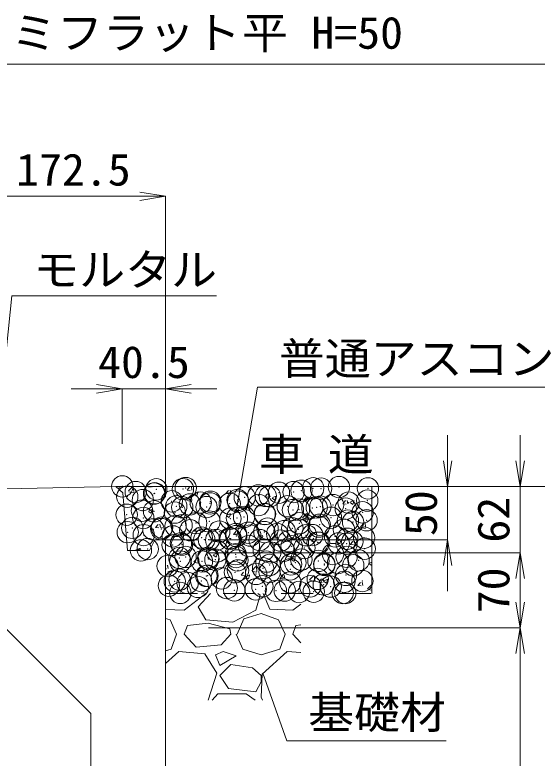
# Model space of a CAD drawing. Units: millimetres at full size. Extents: x 164402 to 209100, y 872507 to 885397.
# Drawn here: x 198243 to 198732, y 876260 to 876956 of the extents above; entities that cross this region are included whole.
import ezdxf
from ezdxf.enums import TextEntityAlignment as Align

# ---------------------------------------------------------------- set-up
doc = ezdxf.new("R2010")
doc.units = ezdxf.units.MM
doc.header["$LTSCALE"] = 40
doc.header["$PDMODE"] = 32
doc.header["$PDSIZE"] = 20
doc.linetypes.add('USER1', pattern=[1.35, 0.75, -0.6])
for name, color, linetype, lineweight in [('0_2', 7, 'Continuous', 13), ('ハッチング', 7, 'Continuous', 5), ('作業エリア', 11, 'Continuous', 13), ('寸法線', 7, 'Continuous', 13), ('本体', 2, 'Continuous', 13), ('補助線', 8, 'Continuous', 13)]:
    doc.layers.add(name, color=color, linetype=linetype, lineweight=lineweight)
doc.styles.add('ＭＳ 明朝', font='')
doc.styles.get('ＭＳ 明朝').set_extended_font_data('MS Mincho')

# ---------------------------------------------------------------- blocks, each defined once
blk = doc.blocks.new('open_arrow')
at = {"color": 0, "linetype": 'Continuous', "lineweight": -2}
blk.add_lwpolyline([(7.5, 1.25), (0, 0), (7.5, -1.25)], dxfattribs=at)

msp = doc.modelspace()

# ---------------------------------------------------------------- linework, layer by layer
at = {"layer": '0_2'}
for p, q in [((198337.56, 876514.39), (198343.56, 876514.5)), ((198343.56, 876514.5), (198577.06, 876514.5))]:
    msp.add_line(p, q, dxfattribs=at)
at = {"layer": '0_2', "linetype": 'USER1', "lineweight": 5}
for p, q in [((198384.06, 876464.5), (198577.06, 876464.5)), ((198384.06, 876414.5), (198577.06, 876414.5))]:
    msp.add_line(p, q, dxfattribs=at)
at = {"layer": 'ハッチング'}
for p, q in [((198339.36, 876512.76), (198341.55, 876513.6)), ((198340.83, 876511.44), (198341.33, 876512.93)), ((198349.46, 876510.28), (198353.41, 876514.41)), ((198354.4, 876509.63), (198353.84, 876514.46)), ((198367.67, 876514.23), (198367.9, 876514.5)), ((198367.67, 876514.22), (198370.71, 876513.95)), ((198372.31, 876514.24), (198372.26, 876514.5)), ((198404.11, 876511.04), (198406.56, 876513.96)), ((198408.74, 876511.06), (198408.16, 876514.24)), ((198349.77, 876509.61), (198354.29, 876508.91)), ((198403.67, 876501.87), (198407.63, 876506)), ((198404.11, 876511.03), (198407.15, 876510.76)), ((198408.62, 876501.22), (198408.06, 876506.05)), ((198410.71, 876507.52), (198413.24, 876505.82)), ((198411, 876508.17), (198414.56, 876509.53)), ((198413.31, 876505.79), (198414.34, 876508.86)), ((198440.55, 876507.85), (198443, 876510.77)), ((198440.55, 876507.84), (198443.58, 876507.57)), ((198445.18, 876507.87), (198444.59, 876511.05)), ((198476.99, 876504.67), (198479.43, 876507.58)), ((198481.62, 876504.68), (198481.03, 876507.86)), ((198484.01, 876504.1), (198487.57, 876505.46)), ((198403.99, 876501.2), (198408.51, 876500.5)), ((198476.98, 876504.65), (198480.02, 876504.39)), ((198483.72, 876503.45), (198486.24, 876501.75)), ((198486.32, 876501.72), (198487.35, 876504.79)), ((198513.42, 876501.48), (198515.87, 876504.4)), ((198513.42, 876501.46), (198516.46, 876501.2)), ((198518.05, 876501.49), (198517.47, 876504.68)), ((198549.86, 876498.29), (198552.31, 876501.21)), ((198554.49, 876498.3), (198553.9, 876501.49)), ((198556.72, 876499.38), (198559.25, 876497.68)), ((198557.01, 876500.03), (198560.57, 876501.4)), ((198559.32, 876497.65), (198560.35, 876500.72)), ((198368.32, 876491.78), (198371.88, 876493.15)), ((198370.63, 876489.41), (198371.66, 876492.48)), ((198457.89, 876493.47), (198461.84, 876497.59)), ((198458.2, 876492.79), (198462.72, 876492.09)), ((198462.83, 876492.81), (198462.27, 876497.64)), ((198549.86, 876498.28), (198552.89, 876498.01)), ((198368.03, 876491.14), (198370.55, 876489.43)), ((198441.03, 876487.07), (198443.56, 876485.36)), ((198441.33, 876487.71), (198444.88, 876489.08)), ((198443.63, 876485.34), (198444.66, 876488.41)), ((198512.1, 876485.06), (198516.06, 876489.18)), ((198512.42, 876484.39), (198516.94, 876483.68)), ((198514.33, 876483.65), (198517.89, 876485.01)), ((198517.05, 876484.41), (198516.49, 876489.23)), ((198374.72, 876476.02), (198377.17, 876478.94)), ((198379.36, 876476.03), (198378.77, 876479.22)), ((198514.04, 876483), (198516.57, 876481.29)), ((198516.64, 876481.27), (198517.67, 876484.34)), ((198566.32, 876476.65), (198570.28, 876480.77)), ((198571.27, 876476), (198570.7, 876480.82)), ((198374.72, 876476), (198377.76, 876475.74)), ((198398.35, 876470.68), (198400.88, 876468.98)), ((198398.64, 876471.33), (198402.2, 876472.69)), ((198400.95, 876468.95), (198401.98, 876472.02)), ((198411.16, 876472.83), (198413.61, 876475.75)), ((198411.16, 876472.82), (198414.2, 876472.55)), ((198415.79, 876472.84), (198415.2, 876476.03)), ((198447.6, 876469.64), (198450.05, 876472.56)), ((198452.23, 876469.66), (198451.64, 876472.84)), ((198566.64, 876475.98), (198571.15, 876475.28)), ((198447.6, 876469.63), (198450.63, 876469.36)), ((198471.36, 876466.61), (198473.88, 876464.91)), ((198471.65, 876467.26), (198475.21, 876468.63)), ((198473.96, 876464.89), (198474.99, 876467.95)), ((198484.03, 876466.45), (198486.48, 876469.37)), ((198484.03, 876466.44), (198487.07, 876466.17)), ((198488.67, 876466.47), (198488.08, 876469.65)), ((198520.47, 876463.27), (198521.51, 876464.5)), ((198521.51, 876464.5), (198522.92, 876466.19)), ((198524.88, 876464.5), (198524.52, 876466.47)), ((198525.1, 876463.28), (198524.88, 876464.5)), ((198544.65, 876463.19), (198548.06, 876464.5)), ((198546.96, 876460.82), (198547.99, 876463.89)), ((198548.06, 876464.5), (198548.21, 876464.56)), ((198520.47, 876463.25), (198523.51, 876462.99)), ((198544.36, 876462.55), (198546.89, 876460.84)), ((198556.91, 876460.08), (198559.36, 876463)), ((198556.91, 876460.06), (198559.94, 876459.8)), ((198561.54, 876460.09), (198560.95, 876463.28)), ((198355.96, 876454.94), (198359.52, 876456.31)), ((198358.22, 876454.5), (198360.15, 876456.51)), ((198358.92, 876454.5), (198359.3, 876455.64)), ((198360.82, 876454.5), (198360.58, 876456.56)), ((198428.67, 876450.23), (198431.2, 876448.53)), ((198428.96, 876450.88), (198432.52, 876452.24)), ((198431.27, 876448.5), (198432.3, 876451.57)), ((198410.41, 876443.98), (198414.36, 876448.1)), ((198410.72, 876443.31), (198415.24, 876442.61)), ((198415.35, 876443.33), (198414.79, 876448.15)), ((198501.68, 876446.16), (198504.21, 876444.46)), ((198501.97, 876446.81), (198505.53, 876448.17)), ((198504.28, 876444.43), (198505.31, 876447.5)), ((198574.98, 876442.74), (198577.06, 876443.54)), ((198384.06, 876440.54), (198384.22, 876440.73)), ((198384.06, 876437.59), (198384.81, 876437.53)), ((198386.4, 876437.82), (198385.82, 876441.01)), ((198386.28, 876434.49), (198389.84, 876435.86)), ((198418.21, 876434.62), (198420.66, 876437.54)), ((198422.84, 876434.63), (198422.25, 876437.82)), ((198464.62, 876435.57), (198468.58, 876439.7)), ((198469.57, 876434.92), (198469.01, 876439.75)), ((198574.68, 876442.09), (198577.06, 876440.49)), ((198385.99, 876433.85), (198388.52, 876432.14)), ((198388.59, 876432.12), (198389.62, 876435.19)), ((198418.21, 876434.6), (198421.24, 876434.34)), ((198454.64, 876431.42), (198457.68, 876431.15)), ((198454.65, 876431.43), (198457.1, 876434.35)), ((198459.28, 876431.45), (198458.69, 876434.63)), ((198458.99, 876429.78), (198461.52, 876428.07)), ((198459.29, 876430.42), (198462.84, 876431.79)), ((198461.6, 876428.05), (198462.63, 876431.12)), ((198464.94, 876434.9), (198469.46, 876434.2)), ((198491.08, 876428.24), (198493.53, 876431.16)), ((198495.71, 876428.26), (198495.13, 876431.44)), ((198518.84, 876427.16), (198522.8, 876431.29)), ((198523.79, 876426.51), (198523.22, 876431.34)), ((198491.08, 876428.23), (198494.12, 876427.96)), ((198519.16, 876426.49), (198523.67, 876425.79)), ((198527.52, 876425.06), (198529.97, 876427.97)), ((198527.52, 876425.04), (198530.56, 876424.78)), ((198532.15, 876425.07), (198531.56, 876428.25)), ((198532, 876425.71), (198534.53, 876424)), ((198532.29, 876426.35), (198535.85, 876427.72)), ((198534.6, 876423.98), (198535.63, 876427.05)), ((198563.96, 876421.87), (198566.41, 876424.79)), ((198563.96, 876421.85), (198566.99, 876421.59)), ((198568.59, 876421.88), (198568, 876425.07)), ((198573.05, 876418.76), (198577.01, 876422.88)), ((198417.81, 876414.5), (198420.16, 876415.4)), ((198573.37, 876418.08), (198577.06, 876417.51)), ((198401.41, 876398.74), (198421.81, 876414.5)), ((198414.62, 876401.78), (198426.06, 876414.5)), ((198419.87, 876414.5), (198419.94, 876414.73)), ((198472.53, 876412.96), (198468.46, 876398.74)), ((198470.3, 876414.5), (198472.53, 876412.96)), ((198475.46, 876414.5), (198481.67, 876399.75)), ((198421.73, 876389.59), (198414.62, 876401.78)), ((198503.01, 876398.74), (198510.51, 876404.54)), ((198384.06, 876399.56), (198401.41, 876398.74)), ((198468.46, 876398.74), (198447.13, 876387.56)), ((198457.29, 876390.61), (198473.54, 876395.69)), ((198473.54, 876395.69), (198489.8, 876389.59)), ((198481.67, 876399.75), (198503.01, 876398.74)), ((198384.06, 876391.14), (198388.2, 876389.59)), ((198388.2, 876389.59), (198394.3, 876376.38)), ((198447.13, 876387.56), (198421.73, 876389.59)), ((198451.19, 876376.38), (198457.29, 876390.61)), ((198489.8, 876389.59), (198495.9, 876376.38)), ((198401.41, 876376.38), (198404.46, 876384.51)), ((198423.76, 876386.54), (198404.46, 876384.51)), ((198444.08, 876381.46), (198423.76, 876386.54)), ((198445.1, 876376.38), (198444.08, 876381.46)), ((198503.01, 876376.38), (198506.06, 876384.51)), ((198510.51, 876384.98), (198506.06, 876384.51)), ((198389.22, 876362.16), (198394.3, 876376.38)), ((198412.58, 876364.19), (198401.41, 876376.38)), ((198445.1, 876376.38), (198435.95, 876366.22)), ((198450.18, 876376.38), (198456.27, 876362.16)), ((198490.82, 876362.16), (198495.9, 876376.38)), ((198510.51, 876368.19), (198503.01, 876376.38)), ((198435.95, 876366.22), (198412.58, 876364.19)), ((198384.06, 876360.64), (198389.22, 876362.16)), ((198396.33, 876360.13), (198384.06, 876348.93)), ((198420.71, 876358.1), (198396.33, 876360.13)), ((198437.98, 876360.13), (198430.87, 876357.08)), ((198450.18, 876356.06), (198437.98, 876360.13)), ((198456.27, 876362.16), (198473.54, 876357.08)), ((198473.54, 876357.08), (198490.82, 876362.16)), ((198497.93, 876360.13), (198474.56, 876338.79)), ((198510.51, 876359.08), (198497.93, 876360.13)), ((198431.89, 876339.81), (198420.71, 876358.1)), ((198430.87, 876357.08), (198434.94, 876346.92)), ((198434.94, 876346.92), (198450.18, 876356.06)), ((198445.1, 876347.94), (198434.94, 876337.78)), ((198465.42, 876344.89), (198445.1, 876347.94)), ((198423.79, 876314.49), (198431.89, 876339.81)), ((198473.54, 876337.78), (198465.42, 876344.89)), ((198474.56, 876338.79), (198473.54, 876317.46)), ((198434.94, 876337.78), (198443.06, 876325.58)), ((198468.46, 876322.54), (198473.54, 876331.68)), ((198473.54, 876331.68), (198473.54, 876337.78)), ((198443.06, 876325.58), (198468.46, 876322.54)), ((198427.49, 876314.49), (198432.9, 876320.5)), ((198432.9, 876320.5), (198459.32, 876320.5)), ((198459.32, 876320.5), (198468, 876314.49)), ((198473.54, 876317.46), (198474.79, 876314.49))]:
    msp.add_line(p, q, dxfattribs=at)
for p in [(198356.11, 876509.26), (198375.35, 876511.8), (198400.29, 876511.97), (198402.96, 876512.95), (198503.88, 876509.27), (198511.23, 876510.43), (198522.15, 876512.85), (198529.54, 876512.52), (198546.3, 876513.86), (198573.42, 876512.71), (198348.24, 876504.91), (198373.33, 876507.87), (198373.9, 876508.16), (198458.11, 876504.42), (198470.82, 876506.09), (198477.8, 876505.69), (198481.61, 876505.34), (198490.06, 876508.62), (198362.77, 876501.73), (198389.89, 876500.59), (198394.07, 876495.99), (198406.78, 876497.66), (198417.01, 876499.44), (198425.75, 876498.63), (198426.02, 876500.19), (198444.13, 876498.3), (198451.41, 876501.88), (198451.98, 876500.26), (198471.24, 876497.15), (198498.36, 876496), (198528.92, 876495.61), (198540.74, 876497.02), (198555.31, 876499.42), (198572.82, 876501.24), (198361.98, 876491.76), (198373.29, 876491.25), (198392.73, 876490.09), (198399.67, 876495.06), (198422.36, 876495.17), (198476.7, 876488.59), (198477.18, 876488.78), (198503.26, 876492.36), (198508.78, 876492.81), (198521.5, 876494.49), (198525.48, 876494.86), (198552.6, 876493.71), (198568.39, 876490.29), (198347.63, 876487.99), (198363.11, 876485), (198425.14, 876481.72), (198444.74, 876484.38), (198450.8, 876484.97), (198457.46, 876486.05), (198538.76, 876485.2), (198554.69, 876482.51), (198572.17, 876482.88), (198352.88, 876475.77), (198380, 876474.63), (198380.7, 876475.95), (198393.42, 876477.62), (198399.05, 876478.14), (198412.66, 876480.16), (198479.51, 876475.03), (198502.65, 876475.45), (198508.13, 876474.45), (198509.14, 876480.12), (198527.37, 876476.98), (198528.3, 876478.7), (198559.46, 876481.21), (198348.62, 876471.73), (198363.59, 876468.95), (198372.67, 876474.34), (198390.71, 876467.81), (198407.11, 876473.48), (198434.23, 876472.34), (198449.89, 876469.95), (198450.18, 876468.06), (198461.35, 876471.19), (198463.33, 876468.55), (198476.56, 876471.87), (198488.47, 876470.05), (198495.42, 876472.77), (198515.59, 876468.9), (198521.31, 876468.97), (198542.71, 876467.75), (198550.94, 876474.05), (198398.44, 876461.23), (198417.83, 876466.66), (198420.26, 876464.86), (198424.52, 876464.81), (198431.38, 876464.34), (198444.09, 876466.02), (198444.94, 876465.51), (198472.06, 876464.37), (198491.68, 876463.88), (198499.18, 876463.22), (198526.3, 876462.08), (198527.69, 876461.79), (198546.09, 876461.17), (198553.42, 876460.93), (198554.07, 876465.6), (198558.81, 876462.84), (198569.82, 876466.61), (198361.01, 876454.69), (198367.34, 876455.91), (198390.63, 876459.78), (198399.29, 876460.12), (198432.43, 876453.71), (198462.06, 876458.79), (198475.94, 876454.96), (198494.77, 876454.41), (198502.03, 876458.54), (198514.01, 876456.95), (198570.34, 876456.27), (198397.01, 876447.66), (198402.81, 876448.62), (198423.9, 876447.9), (198449.56, 876451.15), (198449.97, 876448.52), (198482.05, 876452.74), (198540.71, 876451.19), (198553.45, 876448.69), (198385.93, 876440.08), (198397.82, 876444.32), (198418.01, 876444.31), (198424.13, 876446.52), (198430.73, 876445.98), (198451.24, 876445.37), (198478.36, 876444.22), (198481.46, 876441.02), (198501.41, 876441.63), (198505.48, 876443.08), (198511.08, 876446.1), (198527.07, 876444.88), (198532.6, 876441.93), (198532.73, 876441.13), (198545.45, 876442.81), (198559.72, 876440.79), (198564.69, 876445.34), (198448.94, 876434.24), (198451.83, 876435.93), (198468.69, 876432.7), (198475.33, 876438.05), (198481.41, 876434.38), (198500.65, 876436.91), (198392.58, 876425.76), (198397.2, 876427.41), (198417.37, 876425.95), (198422.21, 876430.85), (198423.28, 876430.99), (198436.61, 876428.48), (198526.45, 876427.97), (198552.84, 876431.78), (198568.24, 876425.96), (198387.12, 876421.7), (198404.65, 876424.27), (198414.23, 876420.56), (198441.35, 876419.41), (198474.71, 876421.14), (198500.79, 876424.71), (198519.37, 876421.1), (198532.08, 876422.77), (198538.61, 876420.88), (198551.32, 876425.3), (198397.83, 876414.88), (198448.32, 876417.33), (198468.47, 876418.27), (198487.28, 876416.87), (198495.59, 876417.12), (198508.99, 876415.79), (198522.71, 876415.97), (198549.82, 876414.83), (198552.22, 876414.86)]:
    msp.add_point(p, dxfattribs=at)
at = {"layer": '作業エリア'}
msp.add_point((198343.56, 876514.5), dxfattribs=at)
at = {"layer": '寸法線'}
for p, q in [((198211.49, 876785.88), (198384.06, 876785.88)), ((198384.06, 876554.5), (198384.06, 876785.88)), ((198295.56, 876605.88), (198432.06, 876605.88)), ((198343.56, 876554.5), (198343.56, 876605.88)), ((198384.06, 876504.5), (198384.06, 876605.88)), ((198647.99, 876416.5), (198647.99, 876562.5)), ((198715.79, 876562.5), (198715.79, 876404.29)), ((198383.56, 876514.5), (198647.99, 876514.5)), ((198383.56, 876514.5), (198795.79, 876514.5)), ((198383.56, 876514.5), (198715.79, 876514.5)), ((198424.06, 876464.5), (198647.99, 876464.5)), ((198424.06, 876452.29), (198715.79, 876452.29)), ((198424.06, 876452.29), (198715.79, 876452.29)), ((198715.79, 876382.29), (198715.79, 876452.29)), ((198424.06, 876382.29), (198715.79, 876382.29)), ((198424.06, 876382.29), (198715.79, 876382.29)), ((198715.79, 875982.29), (198715.79, 876382.29))]:
    msp.add_line(p, q, dxfattribs=at)
at = {"layer": '寸法線', "lineweight": 9}
msp.add_lwpolyline([(198176.45, 876524.86), (198176.45, 876909.51), (198863.3, 876909.51)], dxfattribs=at)
at = {"layer": '寸法線'}
for points in [[(198221.56, 876512.29), (198240.21, 876692.89), (198431.81, 876692.89)], [(198450.02, 876490.99), (198470.02, 876607.25), (198748.7, 876607.25)], [(198474.9, 876339.75), (198497.44, 876276.59), (198646.69, 876276.59)]]:
    msp.add_lwpolyline(points, dxfattribs=at)
at = {"layer": '本体', "lineweight": 20}
for p, q in [((198234.26, 876512.39), (198337.56, 876514.39)), ((198384.06, 875912.29), (198384.06, 876464.5)), ((198234.06, 876382.29), (198314.06, 876302.29)), ((198314.06, 876076.32), (198314.06, 876302.29))]:
    msp.add_line(p, q, dxfattribs=at)
at = {"layer": '本体'}
for p, q in [((198337.56, 876514.39), (198344.06, 876508.52)), ((198344.06, 876508.52), (198348.56, 876454.5)), ((198369.06, 876454.5), (198374.06, 876464.5)), ((198374.06, 876464.5), (198384.06, 876464.5)), ((198348.56, 876454.5), (198369.06, 876454.5))]:
    msp.add_line(p, q, dxfattribs=at)
at = {"layer": '補助線'}
msp.add_line((198577.06, 876514.5), (198577.06, 876414.5), dxfattribs=at)
msp.add_point((198343.56, 876514.5), dxfattribs=at)

# ---------------------------------------------------------------- block references
at = {"layer": '寸法線'}
for p, xscale, yscale, rotation in [((198384.06, 876785.88), 3.2, 3.2, 180), ((198343.56, 876605.88), 3.2, 3.2, 180), ((198647.99, 876514.5), 3.2, 3.2, 90), ((198715.79, 876514.5), 3.2, 3.2, 90), ((198450.02, 876490.99), 0.16, 0.16, 80.2), ((198647.99, 876464.5), 3.2, 3.2, 270), ((198715.79, 876452.29), 3.2, 3.2, 270), ((198715.79, 876452.29), 3.2, 3.2, 270), ((198715.79, 876382.29), 3.2, 3.2, 90), ((198715.79, 876382.29), 3.2, 3.2, 270), ((198474.9, 876339.75), 0.16, 0.16, 289.6)]:
    msp.add_blockref('open_arrow', p, dxfattribs=dict(at, xscale=xscale, yscale=yscale, rotation=rotation))
at = {"layer": '寸法線', "xscale": 3.2, "yscale": 3.2}
msp.add_blockref('open_arrow', (198384.06, 876605.88), dxfattribs=at)

# ---------------------------------------------------------------- texts
at = {"layer": '0_2', "style": 'ＭＳ 明朝', "width": 1.05}
msp.add_text('車 道', height=30.02, dxfattribs=at).set_placement((198471.38, 876520.42), align=Align.BOTTOM_LEFT)
at = {"layer": '寸法線', "style": 'ＭＳ 明朝', "width": 1.05}
for s, p in [('セミフラット', (198196.45, 876914.86)), ('平', (198455.65, 876914.86)), ('H=50', (198520.45, 876914.86))]:
    msp.add_text(s, height=30.02, dxfattribs=at).set_placement(p, align=Align.BOTTOM_LEFT)
for s, p in [('172.5', (198297.78, 876810.88)), ('40.5', (198363.81, 876630.88))]:
    msp.add_text(s, height=30.02, dxfattribs=at).set_placement(p, align=Align.MIDDLE_CENTER)
for s, p in [('モルタル', (198260.21, 876732.15)), ('普通アスコン', (198490.02, 876649.08)), ('基礎材', (198517.44, 876318.08))]:
    msp.add_text(s, height=30.02, dxfattribs=at).set_placement(p, align=Align.TOP_LEFT)
for s, p in [('50', (198622.99, 876489.5)), ('62', (198690.79, 876483.39)), ('70', (198690.79, 876417.29))]:
    msp.add_text(s, height=30.02, rotation=90, dxfattribs=at).set_placement(p, align=Align.MIDDLE_CENTER)

doc.saveas('drawing.dxf')
